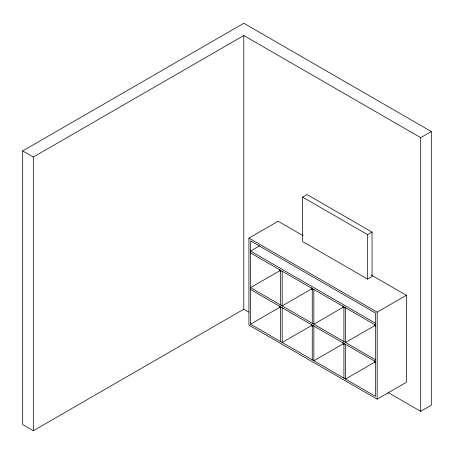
<?xml version="1.0" encoding="UTF-8"?>
<svg xmlns="http://www.w3.org/2000/svg" width="454" height="454" viewBox="0 0 454 454"><rect width="100%" height="100%" fill="white"/><g stroke="black" fill="none" stroke-linecap="round" stroke-linejoin="round"><path stroke-width="0.68" d="M248.718 312.046L243.804 309.208L33.312 430.738L22.7 424.609L22.7 150.915L243.804 23.262L431.3 131.512L431.3 405.206L420.688 411.335L388.136 392.54M22.7 150.915L33.312 157.044L243.804 35.52L420.688 137.641L431.3 131.512M302.619 197.127L307.04 194.573L372.042 232.108L372.042 276.531L367.621 279.085L302.619 241.551L302.619 197.127L367.621 234.661L372.042 232.108M371.383 275.113L406.358 295.304L406.358 382.313L377.172 399.162L248.934 325.126L248.934 238.112L278.12 221.263L303.278 235.791M259.648 245.818L250.523 251.085L375.583 323.282M280.941 271.503L279.709 270.794L250.523 287.643L375.583 359.846M250.523 324.207L375.583 396.404L375.583 313.073L250.523 240.87L250.523 324.207L279.709 307.352L280.941 308.062M312.602 289.783L311.376 289.073L282.189 305.922L282.189 271.203M312.602 326.341L311.376 325.637L282.189 342.486L282.189 307.761M344.263 308.062L343.037 307.352L313.85 324.207L313.85 289.482M248.934 238.112L377.172 312.153L406.358 295.304M344.263 344.626L343.037 343.916L313.85 360.765L313.85 326.04M375.923 326.341L374.698 325.631L345.511 342.486L345.511 307.761M375.923 362.905L374.698 362.196L345.511 379.045L345.511 344.325M250.523 252.923L375.583 325.121M250.523 289.482L375.583 361.685M420.688 137.641L420.688 411.335M377.172 312.153L377.172 399.162M374.698 324.218L374.698 325.631M374.698 360.777L374.698 362.196M367.621 234.661L367.621 279.085M343.922 306.842L343.922 341.567M343.922 343.406L343.922 378.125M343.037 305.939L343.037 307.352M343.037 342.498L343.037 343.916M312.256 288.562L312.256 323.288M312.256 325.121L312.256 359.846M311.376 287.654L311.376 289.073M311.376 324.218L311.376 325.637M280.595 270.283L280.595 305.003M280.595 306.842L280.595 341.567M279.709 269.375L279.709 270.794M279.709 305.939L279.709 307.352M243.804 35.52L243.804 309.208M33.312 157.044L33.312 430.738"/></g></svg>
